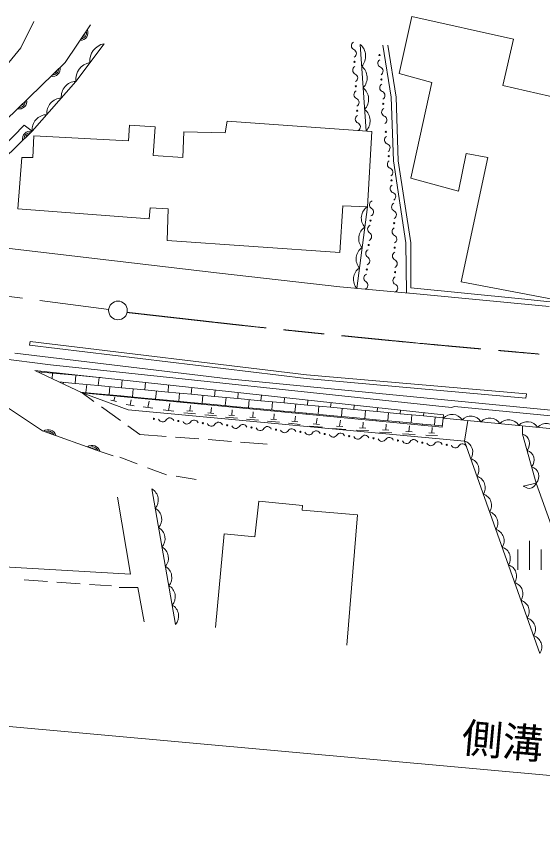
# Model space of a CAD drawing. Units: millimetres, scale not verified. Extents: x 40000 to 680000, y 20000 to 380000.
# Drawn here: x 456759 to 501873, y 240826 to 311164 of the extents above; entities that cross this region are included whole.
import ezdxf
from ezdxf.enums import TextEntityAlignment as Align

# ---------------------------------------------------------------- set-up
doc = ezdxf.new("R2010")
doc.units = ezdxf.units.MM
doc.header["$LTSCALE"] = 1000
doc.linetypes.add('CHAIN', pattern=[18.5, 12, -1.5, 3.5, -1.5])
for name, color, linetype, lineweight in [('M-BGD', 7, 'Continuous', 13), ('M-BMK', 2, 'CHAIN', 13), ('M-BMK-SRVR', 3, 'Continuous', 13), ('M-STR-HTXT', 7, 'Continuous', 13), ('M-STR-STRD', 7, 'Continuous', 13)]:
    doc.layers.add(name, color=color, linetype=linetype, lineweight=lineweight)
doc.styles.add('ＭＳ ゴシック', font='')
doc.styles.get('ＭＳ ゴシック').set_extended_font_data('MS Gothic')

msp = doc.modelspace()

# ---------------------------------------------------------------- linework, layer by layer
at = {"layer": 'M-BGD'}
for p, q in [((490670, 311164), (489569, 306254)), ((499390, 309217), (490670, 311164)), ((457142, 308455), (458242, 310741)), ((498459, 305238), (499390, 309217)), ((454348, 305153), (457142, 308455)), ((486744, 301328), (486239, 308750)), ((488902, 304235), (488176, 308711)), ((489316, 304235), (488591, 308711)), ((489569, 306254), (492363, 305492)), ((492363, 305492), (490585, 297279)), ((511921, 302190), (498459, 305238)), ((489088, 298785), (488902, 304235)), ((489502, 298785), (489316, 304235)), ((457429, 301824), (458110, 301330)), ((466370, 300496), (466455, 301851)), ((466455, 301851), (468656, 301682)), ((474668, 301174), (474837, 302190)), ((474837, 302190), (487220, 301294)), ((468656, 301682), (468487, 299226)), ((471027, 299057), (471112, 301258)), ((471112, 301258), (474668, 301174)), ((487220, 301294), (486847, 294844)), ((458158, 299057), (458242, 300920)), ((458242, 300920), (466370, 300496)), ((456888, 294654), (457226, 299057)), ((457226, 299057), (458158, 299057)), ((468487, 299226), (471027, 299057)), ((494649, 296178), (495326, 299396)), ((497189, 299057), (494903, 288389)), ((495326, 299396), (497189, 299057)), ((490154, 291748), (489088, 298785)), ((490569, 291748), (489502, 298785)), ((490585, 297279), (494649, 296178)), ((468233, 294739), (468148, 293808)), ((469757, 294654), (468233, 294739)), ((484743, 294908), (484489, 290929)), ((486847, 294844), (484743, 294908)), ((486847, 294844), (485951, 287834)), ((468148, 293808), (456888, 294654)), ((469672, 291945), (469757, 294654)), ((447998, 292199), (474160, 289151)), ((484489, 290929), (469672, 291945)), ((490209, 287453), (490154, 291748)), ((490585, 287881), (490569, 291748)), ((474160, 289151), (484489, 287966)), ((494903, 288389), (502856, 286878)), ((484489, 287966), (490397, 287435)), ((490585, 287881), (500068, 286950)), ((490162, 287458), (502438, 286272)), ((500068, 286950), (502523, 286696)), ((442221, 283563), (459682, 281277)), ((456634, 282293), (474922, 280092)), ((462388, 278869), (458325, 280806)), ((458325, 280806), (493390, 276987)), ((458554, 280697), (459865, 280574)), ((458869, 280667), (458877, 280746)), ((459682, 281277), (494056, 277636)), ((459820, 280093), (459865, 280574)), ((459865, 280574), (461856, 280388)), ((460861, 280481), (460865, 280529)), ((461791, 279692), (461856, 280388)), ((461856, 280388), (463848, 280203)), ((462852, 280296), (462854, 280313)), ((463783, 279506), (463848, 280203)), ((463848, 280203), (463956, 280192)), ((465774, 279320), (465836, 279988)), ((474922, 280092), (509720, 276705)), ((460387, 279823), (461791, 279692)), ((460782, 279635), (460796, 279784)), ((461791, 279692), (463783, 279506)), ((462722, 278902), (462787, 279599)), ((463783, 279506), (465774, 279320)), ((464713, 278716), (464778, 279413)), ((465774, 279320), (467765, 279134)), ((467765, 279134), (467825, 279771)), ((469757, 278948), (469813, 279555)), ((471748, 278762), (471802, 279338)), ((462221, 278948), (463718, 278809)), ((493272, 275944), (462388, 278869)), ((462388, 278869), (463402, 278140)), ((466355, 277433), (462388, 278869)), ((463711, 278743), (463718, 278809)), ((463718, 278809), (465709, 278623)), ((465703, 278555), (465709, 278623)), ((465709, 278623), (467700, 278437)), ((466705, 278530), (466770, 279227)), ((467765, 279134), (469757, 278948)), ((468696, 278344), (468761, 279041)), ((469757, 278948), (471748, 278762)), ((470687, 278158), (470752, 278855)), ((471748, 278762), (473739, 278576)), ((472679, 277972), (472744, 278669)), ((473739, 278576), (473790, 279122)), ((473739, 278576), (475731, 278390)), ((475731, 278390), (475779, 278905)), ((477722, 278204), (477767, 278688)), ((465341, 278151), (464869, 278267)), ((465105, 278209), (465194, 278521)), ((466866, 277781), (466173, 277875)), ((466520, 277828), (466599, 278288)), ((467694, 278366), (467700, 278437)), ((467700, 278437), (469692, 278251)), ((468039, 277622), (468135, 278178)), ((469685, 278178), (469692, 278251)), ((469692, 278251), (471683, 278065)), ((469799, 277364), (469900, 277955)), ((471676, 277989), (471683, 278065)), ((471683, 278065), (473674, 277879)), ((473667, 277801), (473674, 277879)), ((473674, 277879), (475666, 277693)), ((474670, 277786), (474735, 278483)), ((475731, 278390), (477722, 278204)), ((476661, 277600), (476726, 278297)), ((477722, 278204), (479713, 278018)), ((478653, 277414), (478718, 278111)), ((479713, 278018), (479756, 278472)), ((479713, 278018), (481705, 277833)), ((480644, 277228), (480709, 277925)), ((481705, 277833), (481744, 278255)), ((483696, 277647), (483733, 278039)), ((464052, 277673), (465676, 276506)), ((495180, 274747), (466355, 277433)), ((468459, 277565), (467620, 277678)), ((470244, 277304), (469353, 277424)), ((472117, 277093), (471112, 277167)), ((471881, 277312), (471378, 277349)), ((471629, 277331), (471681, 277798)), ((473676, 277121), (473175, 277170)), ((473426, 277146), (473488, 277612)), ((475215, 276951), (475266, 277418)), ((475658, 277612), (475666, 277693)), ((475666, 277693), (477657, 277507)), ((477016, 276782), (477067, 277250)), ((477649, 277424), (477657, 277507)), ((477657, 277507), (479648, 277321)), ((479640, 277235), (479648, 277321)), ((479648, 277321), (481640, 277136)), ((481631, 277047), (481640, 277136)), ((481640, 277136), (483631, 276950)), ((481705, 277833), (483696, 277647)), ((482635, 277043), (482700, 277740)), ((483696, 277647), (485687, 277461)), ((484627, 276857), (484692, 277554)), ((485687, 277461), (485721, 277822)), ((485687, 277461), (487679, 277275)), ((486618, 276671), (486683, 277368)), ((487679, 277275), (487710, 277606)), ((487679, 277275), (489670, 277089)), ((488609, 276485), (488674, 277182)), ((489670, 277089), (489698, 277389)), ((491661, 276903), (491687, 277173)), ((494056, 277636), (494310, 277721)), ((494310, 277721), (514376, 275774)), ((473908, 276897), (472905, 276993)), ((475703, 276713), (474698, 276787)), ((475466, 276933), (474964, 276969)), ((477504, 276545), (476499, 276618)), ((477267, 276764), (476765, 276801)), ((479305, 276376), (478300, 276450)), ((479069, 276595), (478566, 276632)), ((478817, 276614), (478869, 277081)), ((480876, 276388), (480376, 276450)), ((480626, 276419), (480701, 276884)), ((482473, 276203), (482541, 276715)), ((483622, 276858), (483631, 276950)), ((483631, 276950), (485622, 276764)), ((484473, 276011), (484540, 276535)), ((485613, 276669), (485622, 276764)), ((485622, 276764), (487614, 276578)), ((487605, 276481), (487614, 276578)), ((487614, 276578), (489605, 276392)), ((489670, 277089), (491661, 276903)), ((490601, 276299), (490666, 276996)), ((491661, 276903), (493361, 276744)), ((492592, 276113), (492657, 276810)), ((493357, 276715), (493272, 275944)), ((493390, 276987), (493357, 276715)), ((503063, 275774), (493357, 276715)), ((495180, 274747), (495454, 276511)), ((466326, 276040), (467340, 275311)), ((481101, 276157), (480101, 276281)), ((483002, 275929), (481900, 276036)), ((482748, 276176), (482197, 276230)), ((485017, 275734), (483889, 275837)), ((484755, 275985), (484192, 276036)), ((486717, 275855), (486182, 275879)), ((486449, 275867), (486490, 276364)), ((488428, 275685), (488472, 276183)), ((489596, 276292), (489605, 276392)), ((489605, 276392), (491596, 276206)), ((490411, 275548), (490454, 276045)), ((491587, 276104), (491596, 276206)), ((491596, 276206), (493284, 276049)), ((492363, 275436), (492403, 275904)), ((500140, 275350), (500157, 276056)), ((467340, 275311), (469603, 275140)), ((470401, 275080), (472396, 274929)), ((486974, 275629), (485906, 275677)), ((488951, 275444), (487883, 275499)), ((488695, 275671), (488161, 275699)), ((490935, 275308), (489867, 275360)), ((490678, 275535), (490144, 275561)), ((492855, 275211), (491851, 275260)), ((492614, 275424), (492112, 275448)), ((501332, 271143), (500140, 275350)), ((473193, 274869), (475188, 274718)), ((475985, 274658), (478249, 274487)), ((501636, 256541), (495180, 274747)), ((463945, 273855), (465043, 273489)), ((465623, 273358), (467099, 272799)), ((468004, 272457), (469641, 271838)), ((470470, 271724), (472169, 271444)), ((501332, 271143), (500209, 270875)), ((501332, 271143), (502758, 267173)), ((470400, 259027), (468372, 270636)), ((466540, 263328), (465439, 269932)), ((477208, 266545), (477546, 269593)), ((477546, 269593), (481287, 269219)), ((481287, 269219), (481272, 268831)), ((481272, 268831), (486013, 268408)), ((486013, 268408), (485082, 257232)), ((473821, 258756), (474583, 266799)), ((474583, 266799), (477208, 266545)), ((500747, 263695), (500747, 266195)), ((499747, 263695), (499747, 265445)), ((501747, 263695), (501747, 265445)), ((439657, 264868), (466540, 263328)), ((459431, 262713), (457436, 262858)), ((462224, 262512), (460229, 262656)), ((464914, 262317), (463022, 262454)), ((467167, 262177), (465582, 262177)), ((467711, 259256), (467167, 262177))]:
    msp.add_line(p, q, dxfattribs=at)
for points in [[(444564, 292937), (453746, 300222), (460945, 307224), (463122, 310434)], [(464279, 308820), (461855, 305588), (458110, 301330)], [(446604, 292295), (450235, 295084), (452256, 296791), (454687, 299029), (457429, 301824)], [(458110, 301330), (454352, 297696), (451265, 294919), (447597, 292227)], [(463945, 273855), (459009, 275619), (451764, 280431), (452075, 281581)]]:
    msp.add_lwpolyline(points, dxfattribs=at)
for centre in [(487885, 307852), (485750, 307268), (488051, 305759), (485863, 305171), (488217, 303665), (485976, 303074), (488433, 301270), (488676, 299184), (488919, 297099), (487124, 293652), (489151, 293437), (486962, 291558), (489188, 291337), (486801, 289465), (489225, 289237), (468553, 276653), (470645, 276467), (472737, 276282), (474828, 276096), (476920, 275910), (479012, 275725), (481104, 275539), (483195, 275353), (485287, 275167), (487379, 274982), (489471, 274796), (491563, 274610), (493654, 274425)]:
    msp.add_circle(centre, 50, dxfattribs=at)
for centre, radius, start, end in [((462244, 309770), 654, 268.62775, 23.06959), ((462244, 309770), 523, 278.43899, 13.25835), ((462244, 309770), 392, 300.31544, 351.3819), ((464534, 307367), 1475, 99.92403, 186.33618), ((485839, 308650), 364, 119.87872, 246.30872), ((485547, 307983), 364, 299.87872, 66.30872), ((485423, 307762), 1281, 317.34372, 50.44537), ((488106, 307142), 364, 121.31978, 247.74978), ((459864, 306667), 654, 256.9854, 11.42723), ((459864, 306667), 523, 266.79663, 1.616), ((463322, 305751), 1475, 99.92403, 186.33618), ((485953, 306553), 364, 119.87872, 246.30872), ((485550, 305907), 1281, 317.34372, 50.44537), ((487830, 306469), 364, 301.31978, 67.74978), ((459864, 306667), 392, 288.67309, 339.73954), ((485660, 305886), 364, 299.87872, 66.30872), ((461919, 304273), 1317, 92.78827, 184.54447), ((488272, 305049), 364, 121.31978, 247.74978), ((486066, 304456), 364, 119.87872, 246.30872), ((485676, 304051), 1281, 317.34372, 50.44537), ((487996, 304375), 364, 301.31978, 67.74978), ((456996, 303878), 654, 256.9854, 11.42723), ((456996, 303878), 523, 266.79663, 1.616), ((460671, 302854), 1317, 92.78827, 184.54447), ((485773, 303789), 364, 299.87872, 66.30872), ((456996, 303878), 392, 288.67309, 339.73954), ((485802, 302196), 1281, 317.34372, 50.44537), ((488438, 302956), 364, 121.31978, 247.74978), ((459422, 301434), 1317, 92.78827, 184.54447), ((486179, 302359), 364, 119.87872, 246.30872), ((488162, 302282), 364, 301.31978, 67.74978), ((485887, 301693), 364, 299.87872, 66.30872), ((457925, 300658), 654, 76.82086, 191.2627), ((457925, 300658), 523, 86.6321, 181.45146), ((457925, 300658), 392, 108.50855, 159.57501), ((488680, 300569), 364, 123.42789, 249.8579), ((488429, 299886), 364, 303.42789, 69.8579), ((488923, 298483), 364, 123.42789, 249.8579), ((488672, 297800), 364, 303.42789, 69.8579), ((489166, 296397), 364, 123.42789, 249.8579), ((488915, 295714), 364, 303.42789, 69.8579), ((487504, 293870), 1175, 123.99621, 221.44342), ((487393, 295011), 364, 112.37381, 238.80382), ((489290, 294814), 364, 117.80522, 244.23523), ((487016, 294388), 364, 292.37381, 58.80382), ((488974, 294158), 364, 297.80522, 64.23523), ((487280, 292117), 1175, 123.99621, 221.44342), ((487232, 292917), 364, 112.37381, 238.80382), ((489328, 292715), 364, 117.80522, 244.23523), ((486854, 292294), 364, 292.37381, 58.80382), ((489011, 292059), 364, 297.80522, 64.23523), ((487056, 290365), 1175, 123.99621, 221.44342), ((487070, 290823), 364, 112.37381, 238.80382), ((486693, 290200), 364, 292.37381, 58.80382), ((489365, 290615), 364, 117.80522, 244.23523), ((489048, 289959), 364, 297.80522, 64.23523), ((486832, 288612), 1175, 123.99621, 221.44342), ((486909, 288729), 364, 112.37381, 238.80382), ((486531, 288106), 364, 292.37381, 58.80382), ((489402, 288515), 364, 117.80522, 244.23523), ((489086, 287859), 364, 297.80522, 64.23523), ((469290, 276752), 364, 201.71201, 328.14202), ((469908, 276368), 364, 21.71201, 148.14202), ((471381, 276567), 364, 201.71201, 328.14202), ((472000, 276182), 364, 21.71201, 148.14202), ((494105, 276014), 1025, 32.04924, 136.88469), ((495723, 275857), 1025, 32.04924, 136.88469), ((497341, 275700), 1025, 32.04924, 136.88469), ((498958, 275544), 1025, 32.04924, 136.88469), ((473473, 276381), 364, 201.71201, 328.14202), ((474092, 275997), 364, 21.71201, 148.14202), ((475565, 276195), 364, 201.71201, 328.14202), ((476183, 275811), 364, 21.71201, 148.14202), ((477657, 276010), 364, 201.71201, 328.14202), ((478275, 275625), 364, 21.71201, 148.14202), ((480367, 275440), 364, 21.71201, 148.14202), ((500576, 275387), 1025, 32.04924, 136.88469), ((502193, 275230), 1025, 32.04924, 136.88469), ((459494, 275069), 654, 13.11544, 127.55728), ((459494, 275069), 523, 22.92668, 117.74604), ((459494, 275069), 392, 44.80313, 95.86959), ((479749, 275824), 364, 201.71201, 328.14202), ((481840, 275638), 364, 201.71201, 328.14202), ((482459, 275254), 364, 21.71201, 148.14202), ((483932, 275452), 364, 201.71201, 328.14202), ((484551, 275068), 364, 21.71201, 148.14202), ((486024, 275267), 364, 201.71201, 328.14202), ((486642, 274882), 364, 21.71201, 148.14202), ((488734, 274697), 364, 21.71201, 148.14202), ((499893, 274522), 864, 318.2832, 73.34648), ((463261, 273723), 654, 13.11544, 127.55728), ((488116, 275081), 364, 201.71201, 328.14202), ((490207, 274895), 364, 201.71201, 328.14202), ((490826, 274511), 364, 21.71201, 148.14202), ((492299, 274710), 364, 201.71201, 328.14202), ((492918, 274325), 364, 21.71201, 148.14202), ((494391, 274524), 364, 201.71201, 328.14202), ((495009, 274140), 364, 21.71201, 148.14202), ((494874, 273785), 1010, 326.67331, 72.37583), ((463261, 273723), 523, 22.92668, 117.74604), ((463261, 273723), 392, 44.80313, 95.86959), ((500290, 273120), 864, 318.2832, 73.34648), ((495412, 272268), 1010, 326.67331, 72.37583), ((500687, 271718), 864, 318.2832, 73.34648), ((495950, 270751), 1010, 326.67331, 72.37583), ((467841, 269689), 1086, 319.07539, 60.74361), ((496488, 269233), 1010, 326.67331, 72.37583), ((468131, 268031), 1086, 319.07539, 60.74361), ((497026, 267716), 1010, 326.67331, 72.37583), ((468420, 266372), 1086, 319.07539, 60.74361), ((497564, 266199), 1010, 326.67331, 72.37583), ((468710, 264714), 1086, 319.07539, 60.74361), ((498102, 264682), 1010, 326.67331, 72.37583), ((469000, 263055), 1086, 319.07539, 60.74361), ((498640, 263165), 1010, 326.67331, 72.37583), ((499178, 261647), 1010, 326.67331, 72.37583), ((469290, 261397), 1086, 319.07539, 60.74361), ((499716, 260130), 1010, 326.67331, 72.37583), ((469579, 259739), 1086, 319.07539, 60.74361), ((500254, 258613), 1010, 326.67331, 72.37583), ((500792, 257096), 1010, 326.67331, 72.37583)]:
    msp.add_arc(centre, radius, start, end, dxfattribs=at)
msp.add_open_spline([(501332, 271143), (501240, 270960), (501152, 270830), (500957, 270737), (500689, 270608), (500462, 270749), (500209, 270875)], degree=3, knots=[0, 0, 0, 0, 1, 1, 1, 2, 2, 2, 2], dxfattribs=at)
at = {"layer": 'M-BMK'}
msp.add_line((367046, 298727), (464672, 286032), dxfattribs=at)
msp.add_open_spline([(466250, 285780), (475199, 284768), (477485, 284496), (484698, 283777), (489755, 283274), (492589, 283001), (497652, 282554), (506878, 281738), (512045, 281260), (521281, 280565), (528570, 280016), (532657, 279764), (539950, 279263), (549455, 278609), (552431, 278413), (564288, 277624)], degree=3, knots=[0, 0, 0, 0, 1, 1, 1, 2, 2, 2, 3, 3, 3, 4, 4, 4, 5, 5, 5, 5], dxfattribs=at)
at = {"layer": 'M-BMK-SRVR'}
msp.add_circle((465468, 285947), 800, dxfattribs=at)
at = {"layer": 'M-STR-HTXT'}
msp.add_line((560512, 240826), (439972, 251728), dxfattribs=at)
at = {"layer": 'M-STR-STRD'}
for p, q in [((457951, 283271), (457893, 282963)), ((457893, 282963), (481606, 280122)), ((481642, 280428), (457951, 283271)), ((481606, 280122), (500441, 278433)), ((500487, 278803), (481642, 280428)), ((500441, 278433), (500487, 278803))]:
    msp.add_line(p, q, dxfattribs=at)

# ---------------------------------------------------------------- texts
at = {"layer": 'M-STR-HTXT', "style": 'ＭＳ ゴシック'}
msp.add_text('側溝', height=2566, rotation=354.832, dxfattribs=at).set_placement((494780, 247308), align=Align.BOTTOM_LEFT)

doc.saveas('drawing.dxf')
